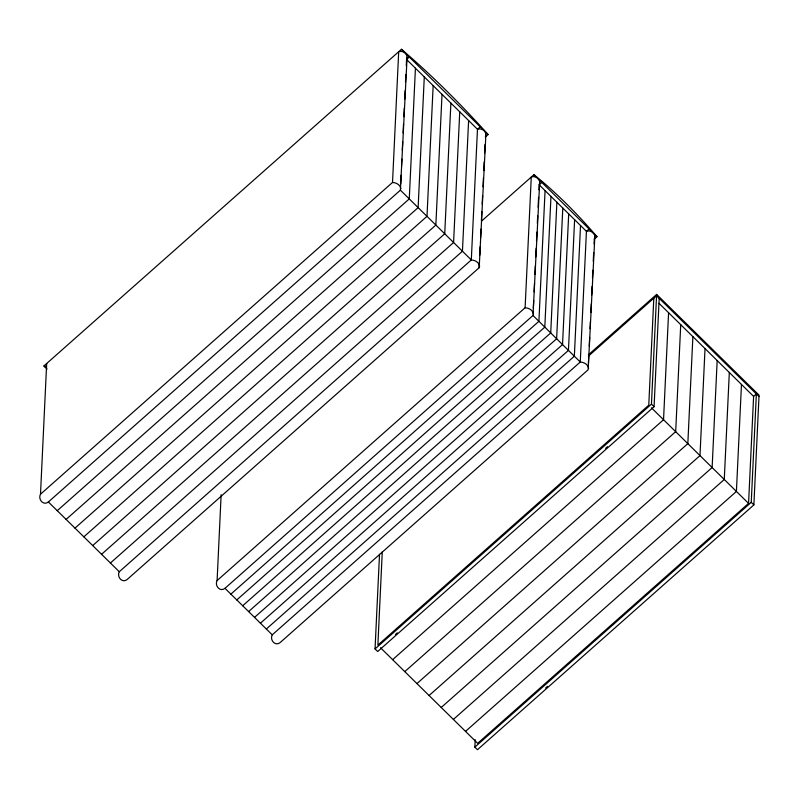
<?xml version="1.0" encoding="UTF-8"?>
<svg xmlns="http://www.w3.org/2000/svg" width="799" height="799" viewBox="0 0 799 799"><rect width="100%" height="100%" fill="white"/><g stroke="black" fill="none" stroke-linecap="round" stroke-linejoin="round"><path stroke-width="1.2" d="M407.091 57.288L400.399 190.172L48.379 501.962C43.356 506.087 37.763 499.175 40.499 494.211L46.672 363.515A6.182 5.773 2.7 0 0 46.562 367.92M539.675 182.611L532.993 315.495L224.978 588.314C219.955 592.439 214.362 585.527 217.098 580.563L221.143 494.671M40.499 494.211L392.529 182.422L398.691 51.725A6.182 5.773 2.7 0 1 406.561 59.476L477.472 129.248A6.182 5.773 2.7 0 1 485.353 136.999L488.099 134.562L401.438 49.288L43.915 365.952L47.071 369.048M659.195 298.347L654.081 406.701L377.677 651.515L375.051 648.928L379.515 554.266M382.272 551.819L377.867 645.133L648.768 405.193L653.812 298.197M400.699 183.95L401.108 175.241M401.517 166.522L401.867 159.061M402.277 150.342L402.696 141.633M403.105 132.914L403.515 124.205M403.865 116.734L404.274 108.025M404.684 99.306L405.103 90.597M405.512 81.888L405.862 74.417M406.272 65.698L406.561 59.476L409.318 57.039M415.43 68.195L409.268 198.901L57.248 510.681M424.289 76.924L418.127 207.62L66.107 519.41M433.158 85.643L426.996 216.339L74.976 528.129M442.017 94.362L435.854 225.058L83.835 536.848M450.886 103.081L444.723 233.777L92.704 545.567M459.745 111.81L453.582 242.506L101.563 554.286M468.613 120.529L462.441 251.226L110.422 563.015M480.219 126.811L477.472 129.248L471.31 259.945L119.291 571.734C116.554 576.698 122.147 583.61 127.171 579.485L479.19 267.695L479.42 262.721M479.78 255.251L480.189 246.541M480.599 237.822L481.008 229.113M481.417 220.394L481.827 211.685M482.187 204.214L482.596 195.505M483.005 186.786L483.415 178.077M483.765 170.606L484.174 161.897M484.584 153.178L485.003 144.469M479.19 267.695L485.872 134.811M588.464 354.776L656.628 294.402L759.05 395.175L753.876 504.898L477.472 749.712L474.846 747.125L475.205 739.654M217.098 580.563L525.113 307.745L531.275 177.048A6.182 5.773 2.7 0 1 537.048 177.748L538.716 179.385A6.182 5.773 2.7 0 1 539.155 184.799L538.926 189.782M533.342 308.034L533.702 300.564M534.112 291.855L534.521 283.136M534.931 274.427L535.34 265.707M535.749 256.998L536.159 248.279M536.519 240.819L536.928 232.1M537.337 223.39L537.687 215.92M538.097 207.211L538.566 197.253M545.068 190.621L538.906 321.318L230.881 594.126M550.97 196.434L544.808 327.131L236.794 599.939M556.883 202.247L550.721 332.943L242.706 605.752M562.796 208.06L556.633 338.756L248.609 611.575M568.698 213.872L562.536 344.569L254.521 617.387M574.611 219.685L568.449 350.381L260.434 623.2M580.523 225.498L574.351 356.204L266.337 629.013M588.434 363.545L588.843 354.826M589.263 346.117L589.672 337.408M590.081 328.689L590.431 321.218M590.841 312.509L591.25 303.8M591.669 295.081L592.079 286.372M592.488 277.653L592.838 270.192M593.248 261.473L593.657 252.764M594.076 244.045L594.306 239.071A6.182 5.773 2.7 0 0 593.867 233.648L592.199 232.01A6.182 5.773 2.7 0 0 586.426 231.32L539.155 184.799L541.822 182.442M589.093 228.953L586.426 231.32L580.264 362.017L272.249 634.825C269.513 639.799 275.106 646.701 280.129 642.576L588.144 369.767L594.826 236.874M375.051 648.928L651.455 404.124L656.628 294.402M668.583 312.729L663.54 419.735L392.639 659.664M680.728 324.684L675.684 431.68L404.783 671.619M692.883 336.639L687.829 443.635L416.938 683.574M705.028 348.584L699.984 455.59L429.083 695.52M717.172 360.539L712.129 467.535L441.228 707.475M729.317 372.494L724.274 479.49L453.373 719.43M741.462 384.439L736.418 491.445L465.517 731.375M380.494 647.719L477.662 743.33L748.563 503.39L753.607 396.394L756.363 393.957L751.25 502.321L474.846 747.125M392.569 182.522C395.994 182.412 400.459 184.889 400.888 188.704M481.807 220.864L533.942 174.691L596.973 236.704L594.306 239.071M588.424 356.114L656.568 295.76L758.99 396.544M395.445 634.476L397.313 632.828M605.622 448.319L607.49 446.671M545.677 687.999L547.545 686.341M525.113 307.745C528.698 307.895 533.003 310.142 533.482 314.027M659.045 303.34L753.607 396.394M651.455 404.124L654.081 406.701M751.25 502.321L753.876 504.898M651.395 407.78L748.563 503.39M532.993 315.495L580.264 362.017C583.849 362.157 588.154 364.404 588.633 368.289M400.399 190.172L471.31 259.945C474.896 260.094 479.2 262.342 479.67 266.227M224.978 588.314L272.249 634.825M48.379 501.962L119.291 571.734M401.438 49.288A262.661 67.935 48.5 0 1 488.099 134.562M43.915 365.952A262.661 67.935 48.5 0 1 45.703 367.47M533.942 174.691A140.714 36.394 48.5 0 1 596.973 236.704"/></g></svg>
